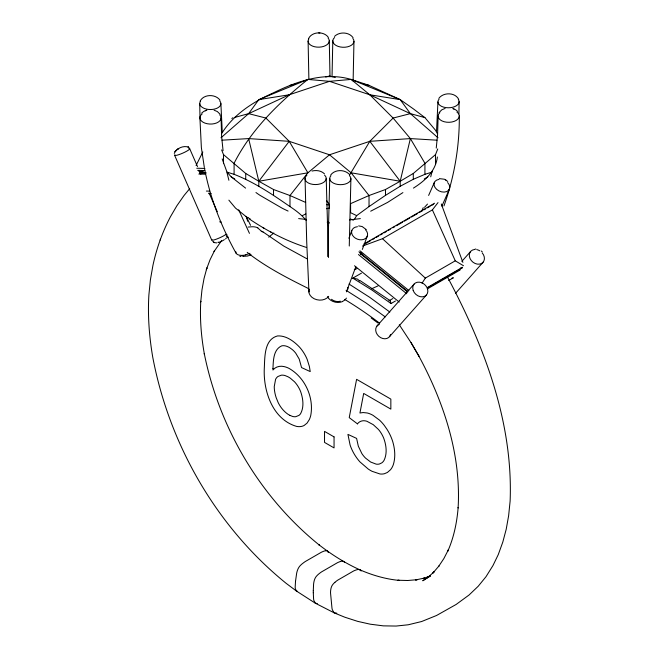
<?xml version="1.0" encoding="UTF-8"?>
<svg xmlns="http://www.w3.org/2000/svg" width="659" height="659" viewBox="0 0 659 659"><rect width="100%" height="100%" fill="white"/><g stroke="black" fill="none" stroke-linecap="round" stroke-linejoin="round"><path stroke-width="0.99" d="M313.289 590.728L313.289 592.729M313.289 590.678L313.585 584.212A22.563 13.023 -60 0 1 313.824 582.457L313.923 581.938A12.29 7.092 -60 0 1 314.359 580.192A7.175 4.143 -60 0 1 315.818 577.045A8.616 4.975 -60 0 1 317.226 575.398A13.262 7.661 -60 0 1 318.668 574.055L320.076 572.935A40.866 23.592 -60 0 1 321.526 571.905L337.482 562.687A40.866 23.592 -60 0 1 338.94 562.045L340.341 561.534M437.938 101.964L436.555 130.877M438.128 116.124L437.568 134.955L436.242 148.086M459.109 101.643L458.919 113.883M459.298 115.984C459.57 146.562 454.224 177.131 443.968 205.929M329.739 178.498L327.754 256.54M332.795 40.866L332.037 76.782M350.909 178.77L349.262 246.029M353.965 41.328L353.117 81.09M347.672 289.367L347.754 287.431L347.664 289.466M308.914 291.294L309.269 289.202M295.512 581.337L295.183 587.062A22.538 11.434 -54.6 0 0 295.257 588.446L296.352 590.983L315.397 603.24L317.292 603.52M295.52 581.287L296.649 573.297A22.563 11.442 -54.6 0 1 297.036 571.65L297.184 571.164A12.29 6.236 -54.6 0 1 297.769 569.516A7.175 3.641 -54.6 0 1 299.458 566.518A8.616 4.374 -54.6 0 1 300.949 564.92A13.262 6.73 -54.6 0 1 302.448 563.61L303.881 562.514A40.866 20.734 -54.6 0 1 305.356 561.493L321.312 552.275A40.866 20.734 -54.6 0 1 322.745 551.624L324.121 551.089A13.271 6.73 -54.6 0 1 325.521 550.726M174.273 153.44C176.225 148.39 183.614 145.087 188.622 147.27L188.029 146.875L189.117 147.731M221.638 133.653C233.311 114.477 253.41 101.75 273.526 92.771C297.382 81.131 324.59 71.617 351.123 79.418L369.806 94.789L393.11 118.052L410.376 138.588L400.202 181.25L400.202 186.266L385.49 195.352L369.032 206.596L356.667 215.625L354.517 219.167L352.919 220.32M430.722 176.81L432.123 171.258M413.432 188.112C424.989 180.821 435.632 171.258 437.378 156.99M189.701 188.68L184.092 195.435L176.843 205.814L170.475 216.696C162.411 232.001 156.57 248.427 152.946 265.338L150.392 279.844L148.901 294.787C147.608 315.694 149.239 336.683 152.764 357.302L152.88 357.886C169.561 445.212 216.918 527.282 286.187 583.363L296.459 591.057L297.555 591.296M348.924 238.27L351.807 230.559M346.42 291.863L355.811 266.796M360.506 254.259L361.231 252.331M362.318 249.44L367.368 235.938M435.517 163.671L435.517 154.61L437.749 148.942M160.079 240.107L160.45 239.192M421.571 211.415L423.235 207.651M428.63 195.426L434.438 182.263M441.901 206.119L449.372 189.199M308.47 38.749C311.789 31.434 323.841 30.924 328.339 37.357M200.097 101.173C203.606 93.973 215.501 93.866 219.991 100.152M196.061 165.491L202.84 151.982M437.378 133.653L435.517 130.26L424.923 117.615L413.292 108.817L400.202 99.616L369.032 85.349L351.123 79.418L329.508 81.337L307.893 79.418C278.732 102.755 251.178 129.609 234.093 163.251L234.093 174.322C254.259 182.148 272.315 194.314 289.985 206.596C296.015 210.559 301.665 214.892 306.097 220.32M349.41 175.335L369.806 141.323L393.11 118.052L410.376 113.636L424.923 117.615M422.048 283.189L425.327 278.106L455.27 260.824L463.491 265.734M439.034 112.565L441.859 109.781L445.097 108.43M220.996 137.756L248.632 113.636L258.806 99.616L307.893 79.418M438.836 98.372C443.334 92.095 455.229 92.211 458.73 99.418M330.678 175.022C334.846 169.289 344.385 169.305 349.229 174.174M226.375 237.99L225.584 238.953M369.032 206.596L369.032 195.525L351.123 172.806L329.508 154.774L289.21 141.323L258.806 181.25L258.806 186.266M362.442 246.079L382.492 238.706L432.395 209.892L438.013 202.593M221.605 240.626L214.076 251.499L214.447 250.84L209.999 259.868L206.325 269.704L206.91 267.892L204.026 278.559L201.967 289.919L200.748 301.896L200.781 301.229C199.743 318.956 201.242 336.741 204.389 354.188L204.274 353.603C219.183 427.905 260.157 497.372 319.261 545.026L318.907 544.738C331.634 554.598 345.324 563.272 360.028 569.878M427.493 204.084L424.553 207.297M414.058 284.128L376.932 326.048M389.444 336.741L426.538 294.878M461.844 261.384L470.617 251.474M455.443 293.428L483.096 262.224M231.861 118.62L232.611 117.804M201.621 113.142L203.68 111.462L206.473 110.317L205.221 110.696M334.508 36.402C339.41 31.508 349.015 31.887 353.051 37.67M268.724 237.166L273.856 232.989M356.667 215.625L350.596 212.7L350.596 203.639L369.032 195.525L385.49 189.512L400.202 181.25L413.292 173.465L435.517 154.61M334.896 582.334L336.271 581.213A40.866 26.146 -66.1 0 1 337.705 580.167L353.661 570.949A40.866 26.146 -66.1 0 1 355.135 570.323L356.568 569.821A13.271 8.485 -66.1 0 1 358.068 569.516A8.616 5.511 -66.1 0 1 359.534 569.656C372.228 575.233 385.696 579.17 399.535 580.439L397.814 580.241L407.732 580.505L417.254 579.681L415.532 579.953L424.577 578.042L422.996 578.536L430.203 576.015M389.139 300.619L390.301 300.866L391.026 303.544L395.466 300.982M402.913 192.609L387.649 202.379L370.679 211.201M177.988 149.041L176.966 149.708L178.688 148.588M424.281 178.976L427.79 176.867M429.684 576.452L422.749 580.768L430.096 575.719L427.518 577.737L434.24 571.666L432.864 573.099L438.919 566.032L438.532 566.575L443.861 558.56L448.441 549.672L447.848 551.089C453.87 537.332 456.942 522.48 458.145 507.562L458.112 507.99C461.251 454.834 443.919 402.46 418.91 356.181M200.41 172.213L201.975 171.315M201.736 173.63L199.858 173.02L203.384 170.994M363.784 244.094L434.578 203.227M364.616 244.11L370.803 240.535M372.574 239.514L374.345 238.492M376.116 237.471L378.768 235.938M380.54 234.917L382.311 233.896M384.082 232.874L386.734 231.342M388.505 230.321L390.276 229.291M392.929 227.759L394.7 226.737M396.463 225.716L402.657 222.141M404.428 221.119L409.741 218.055M411.513 217.033L417.699 213.458M419.47 212.437L422.131 210.905M423.894 209.883L425.665 208.862M427.436 207.84L430.088 206.308M431.859 205.287L433.63 204.265M389.008 300.751L392.846 298.535M427.773 287.316L462.527 267.249M427.724 287.835L462.478 267.776M427.411 288.864L460.163 269.959M448.697 280.487L453.376 277.785M391.026 303.544L372.203 290.224L352.796 278.131L361.47 273.156M400.202 186.266L413.292 179.297L424.923 174.322L432.024 172.114M430.343 575.892L426.81 577.679L429.413 576.411M302.341 215.625L305.817 213.953M234.093 117.615L248.632 113.636L289.21 94.789L329.508 81.337L369.806 94.789L410.376 113.636L438.013 137.756M249.992 253.336L245.741 254.819M371.75 288.708L378.077 285.866M357.244 268.567L354.303 269.556M436.991 140.186L410.376 138.588L369.806 141.323L329.508 154.774L307.893 172.806L289.985 195.525L289.985 206.596M205.641 110.564L206.926 110.144M460.493 268.106L462.412 267.538M247.957 255.89L248.913 255.601A6.821 2.916 -10.4 0 0 251.005 254.662M453.013 277.958L451.975 278.106M211.193 193.515L208.648 193.672M325.67 76.963L329.508 76.016L335.258 77.441M312.028 171.035C316.271 169.948 321.337 170.623 324.5 173.869M289.985 85.349L294.837 84.261M326.493 208.714L329.508 208.046L329.508 204.858L326.666 200.641M247.463 256.013L243.855 256.326M336.823 613.199L334.064 612.746L332.408 609.929A22.538 14.416 -66.1 0 1 331.996 608.306L330.53 592.861A22.563 14.432 -66.1 0 1 330.604 591.024L330.653 590.489A12.29 7.859 -66.1 0 1 330.942 588.668A7.175 4.588 -66.1 0 1 332.177 585.406A8.616 5.511 -66.1 0 1 333.495 583.709A13.262 8.485 -66.1 0 1 334.896 582.342M258.806 99.616L289.21 94.789M349.517 219.925L360.374 218.599M248.097 227.067L251.796 226.778A11.911 10.791 12.5 0 1 257.858 227.825M475.073 249.143L475.856 249.053M439.331 178.63L444.454 179.232L447.766 181.447M222.025 140.186L248.632 138.588L289.21 141.323L307.893 172.806L258.806 181.25L245.725 173.465L223.492 154.61L221.638 149.89M318.692 32.966L319.912 32.95M216.737 242.899L214.554 242.627L212.725 241.491M196.736 168.234L204.883 168.424M197.684 170.368L204.809 170.524M199.858 173.02L205.806 173.16M198.82 174.05L204.924 174.19M206.382 191.061L209.438 191.135M358.644 225.913L362.129 226.523L366.264 229.596M326.493 204.685L329.508 204.858M353.166 278.147L357.648 279.152L359.501 281.063M228.36 237.191L226.367 236.655M298.642 218.599L306.493 219.472M219.645 221.811L221.21 222.009M243.435 256.293L242.166 256.013M327.507 222.651L329.508 222.956M369.806 94.789L400.202 99.616L410.376 113.636M351.123 172.806L400.202 181.25L369.806 141.323M364.18 84.261L369.032 85.349M198.516 171.019L206.168 172.889M248.632 113.636L265.906 118.052L289.21 141.323M239.868 256.277L240.914 256.573M452.725 108.546L455.517 109.691L457.577 111.371M306.171 247.347C285.891 240.856 266.854 230.79 249.226 218.912M453.549 108.801L453.977 108.933M222.174 158.901L226.984 172.114L234.093 174.322M214.101 110.201L217.338 111.544L220.164 114.32M248.632 138.588L258.806 181.25L273.526 189.512L289.985 195.525L305.652 202.428M334.83 613.134L344.772 617.195L357.639 621.355L370.234 624.188L383.332 625.861L396.1 626.05L408.218 624.781L421.653 621.519L436.579 615.473L456.135 604.46L469.051 595.011L478.212 586.255L485.988 576.716L492.973 565.537L498.262 554.614L502.817 542.036L506.203 529.292L508.624 515.75L510.124 501.054C513.237 422.081 484.068 345.547 447.42 276.904M351.123 79.418L400.202 99.616M288.082 211.061L284.655 209.438A165.59 95.604 0 0 1 281.904 208.055L259.992 195.328A142.352 82.186 0 0 1 256.936 193.235L255.956 192.535M334.327 612.919L315.332 603.207L313.832 600.44A22.538 13.015 -60 0 1 313.593 598.907L313.289 592.779M246.194 216.778L247.99 217.676M308.363 288.494C287.176 277.933 265.849 267.06 247.191 252.348M289.787 415.318L292.547 416.43A17.06 9.844 60 0 0 295.652 416.71L298.889 415.434A19.935 11.508 60 0 0 300.619 413.621C304.236 406.924 303.074 398.58 300.652 391.66A18.88 10.898 60 0 0 299.417 388.892A19.399 11.203 60 0 0 297.926 386.256L297.39 385.433A17.604 10.165 60 0 0 294.433 381.709L290.257 378.151A24.795 14.317 60 0 0 287.975 376.767L285.116 375.581A19.02 10.981 60 0 0 281.269 375.202L277.941 376.495A19.589 11.31 60 0 0 275.569 379.386L274.243 386.611A28.502 16.45 60 0 0 276.195 397.731L278.189 402.616A19.284 11.137 60 0 0 281.566 408.102A19.836 11.45 60 0 0 289.787 415.327M257.784 227.973L261.17 230.971M214.554 242.627L213.467 242.084M307.168 258.905L283.732 246.054L262.183 231.358L263.04 232.083M248.295 217.832L248.904 218.154M249.514 218.491L250.123 218.837M263.032 227.652L264.053 228.228M270.651 231.943L271.64 232.495M360.185 252.957L362.845 254.498M349.006 284.045L369.748 297.349L389.823 312.036M346.074 290.298L366 302.975L385.26 316.897M226.984 172.114L231.227 176.867L234.736 178.976M359.707 280.372L390.021 300.545M445.476 179.742L445.921 180.031M371.182 317.984L377.805 322.902M357.466 423.877L349.229 417.625L356.601 379.329L390.845 399.107L390.845 409.115L363.686 393.431L359.938 413.004L363.109 412.55L367.187 412.971A29.111 16.813 60 0 1 373.093 415.384L379.526 420.162A27.892 16.104 60 0 1 384.279 425.409L386.866 429.116A33.411 19.292 60 0 1 389.238 433.21L389.947 434.619A30.347 17.521 60 0 1 392.764 441.719C394.922 449.067 395.655 457.14 393.349 464.554A35.907 20.726 60 0 1 390.466 469.776L387.385 472.462L384.428 473.714A29.548 17.06 60 0 1 379.946 473.969L372.063 471.309A44.969 25.965 60 0 1 368.257 469.06L359.954 461.901A28.634 16.533 60 0 1 354.888 455.13A29.869 17.241 60 0 1 353.446 452.659A28.444 16.417 60 0 1 350.102 445.039L347.927 434.388L356.601 438.4L358.307 446.151L361.816 453.499A17.604 10.165 60 0 0 365.523 458.087L370.638 462.017L376.116 464.117A19.226 11.104 60 0 0 379.444 463.985L381.759 462.89A22.011 12.71 60 0 0 384.032 460.386C387.385 453.557 386.298 445.278 383.769 438.342A19.399 11.203 60 0 0 381.446 433.647A18.328 10.585 60 0 0 378.455 429.454L373.233 424.651L366.915 421.282A19.193 11.079 60 0 0 362.779 420.796A22.365 12.908 60 0 0 357.45 423.861M246.466 216.902L235.477 208.063L228.871 200.155M231.227 176.867L245.576 188.112M359.872 250.749L408.877 290.545M358.924 251.787L407.929 291.575M360.168 253.501L407.69 292.085M358.447 254.531L406.768 293.774M354.493 265.742L399.206 302.053M481.35 251.03L482.248 251.829M382.492 238.706L425.327 278.106M399.296 324.788L411.117 342.762L418.967 356.255L411.051 342.622M410.376 138.588L424.923 163.251L424.923 174.322M261.293 231.185L261.532 231.647M236.111 253.303C221.416 226.869 210.213 198.359 204.545 168.597M249.456 233.368L238.665 209.76M246.565 217.173L250.544 225.287M432.395 209.892L455.27 260.824M189.668 148.662L197.502 166.554M199.158 170.319L200.806 174.083M209.051 192.914L217.289 211.728M174.643 155.367L211.72 240.049M441.299 203.993L462.898 262.397M246.161 216.374L247.702 221.284M227.034 172.872L228.895 180.261M204.339 167.477L201.374 147.69L199.908 117.837M223.072 150.68L221.63 136.627L221.078 117.796M222.289 132.541L220.889 103.636M308.947 291.986L306.707 241.845L305.051 178.573M200.007 117.78L199.718 103.496M328.462 257.521L326.221 178.482M330.002 76.765L329.278 40.85M308.873 78.989L308.107 41.13M413.292 173.465L413.292 179.297M385.49 189.512L385.49 195.352M273.526 189.512L273.526 195.352M245.725 173.465L245.725 179.297M223.492 154.61L223.492 163.671M458.302 99.451A10.585 5.972 -0.6 0 1 448.153 107.779A10.585 5.972 -0.6 0 1 439.051 99.204M456.926 112.063A10.585 6.252 -0.6 0 1 456.193 120.424A10.585 6.252 -0.6 0 1 442.032 120.951A10.585 6.252 -0.6 0 1 439.85 112.697M390.565 334.467A8.229 6.615 42.8 0 1 378.851 336.354A8.229 6.615 42.8 0 1 379.279 324.385M482.223 252.908A8.238 6.598 41.5 0 1 481.284 263.608A8.238 6.598 41.5 0 1 470.114 258.69A8.238 6.598 41.5 0 1 474.513 249.514M476.786 249.637A8.238 6.598 41.5 0 1 479.81 250.848M352.796 278.287A10.684 4.893 -4.2 0 1 353.084 278.296M344.624 299.4A224.999 133.645 37.2 0 1 379.642 323.231M225.609 234.645A224.999 66.065 63.4 0 1 227.05 234.859M359.559 569.598A7.175 4.597 -66.1 0 1 361.14 571.024M340.341 561.542A13.271 7.661 -60 0 1 341.79 561.204A8.616 4.975 -60 0 1 343.166 561.295A7.175 4.143 -60 0 1 344.517 562.457M328.24 552.571A12.29 6.236 -54.6 0 0 328.067 552.028A7.175 3.641 -54.6 0 0 326.839 550.71M325.513 550.735A8.616 4.374 -54.6 0 1 326.806 550.759M188.762 148.53A8.238 1.269 -23.6 0 1 182.947 153.053A8.238 1.269 -23.6 0 1 174.94 154.676M224.315 239.555A3.493 0.453 -24.7 0 1 220.485 241.746A3.493 0.453 -24.7 0 1 218.178 242.125M226.169 234.2A8.229 1.186 -24.1 0 1 216.778 239.011A8.229 1.186 -24.1 0 1 211.976 239.555M328.091 38.033A10.585 6.178 -1.1 0 1 319.22 47.16A10.585 6.178 -1.1 0 1 308.849 38.84M352.853 38.461A10.585 6.186 1.1 0 1 349.641 46.163A10.585 6.186 1.1 0 1 336.041 45.463A10.585 6.186 1.1 0 1 334.607 37.522M349.723 175.978A10.585 6.038 1.1 0 1 340.324 184.677A10.585 6.038 1.1 0 1 330.917 175.739M346.412 298.107A11.055 8.855 14.1 0 1 342.425 301.443M342.515 301.575A10.618 8.509 14.4 0 1 327.465 296.781M324.582 175.179A10.585 6.038 -1.1 0 1 322.465 183.045A10.585 6.038 -1.1 0 1 308.56 183.111A10.585 6.038 -1.1 0 1 306.863 175.253M328.676 296.344A10.651 8.279 7.9 0 1 316.773 299.713A10.651 8.279 7.9 0 1 308.791 291.286M219.818 114.93A10.585 6.244 0.6 0 1 216.729 122.912A10.585 6.244 0.6 0 1 202.865 122.104A10.585 6.244 0.6 0 1 202.173 113.9M245.733 254.918A10.651 5.132 -18.3 0 1 235.864 251.829M219.711 100.885A10.585 5.972 0.6 0 1 210.839 109.534A10.585 5.972 0.6 0 1 200.46 101.305M328.734 222.223A42.744 24.68 0 0 1 327.226 222.215M350.942 219.043A51.344 29.647 0 0 1 350.193 219.266M365.481 229.694A8.238 6.31 20.5 0 1 364.032 239.283A8.238 6.31 20.5 0 1 352.293 234.901A8.238 6.31 20.5 0 1 357.466 226.704M340.39 301.196A8.229 6.335 21.3 0 1 331.477 299.285M447.642 182.568A8.238 5.956 23.8 0 1 446.58 191.621A8.238 5.956 23.8 0 1 434.989 187.411A8.238 5.956 23.8 0 1 438.96 179.413M272.958 368.505L272.941 370.02C275.561 366.643 280.19 365.556 284.218 366.626A29.284 16.903 60 0 1 289.095 368.43C304.928 377.45 314.038 397.319 310.793 415.219A38.024 21.953 60 0 1 309.293 419.626L307.02 423.152L304.128 425.467A28.345 16.368 60 0 1 300.628 426.554A29.21 16.87 60 0 1 296.632 426.414C272.818 419.495 263.345 391.537 264.267 368.941C264.91 357.755 263.839 339.451 277.587 335.925C286.088 335.489 293.634 341.032 299.285 346.873A25.454 14.696 60 0 1 303.758 352.779A25.372 14.646 60 0 1 307.193 359.435L309.409 366.561L310.216 371.577L301.55 367.574L299.235 359.114L295.817 353.298A15.956 9.21 60 0 0 292.514 349.764L290.042 347.936A20.684 11.944 60 0 0 288.354 346.98A18.65 10.766 60 0 0 281.78 345.843C273.246 349.484 273.353 360.671 272.958 368.505M175.607 150.952L174.923 151.743L176.052 150.458L175.607 150.952M334.055 436.892L324.525 431.39L324.525 442.403L334.055 447.906L334.055 436.892M413.201 290.479A8.238 6.598 41.5 0 0 426.101 295.331A8.238 6.598 41.5 0 0 421.595 282.686A8.238 6.598 41.5 0 0 413.201 290.479"/></g></svg>
